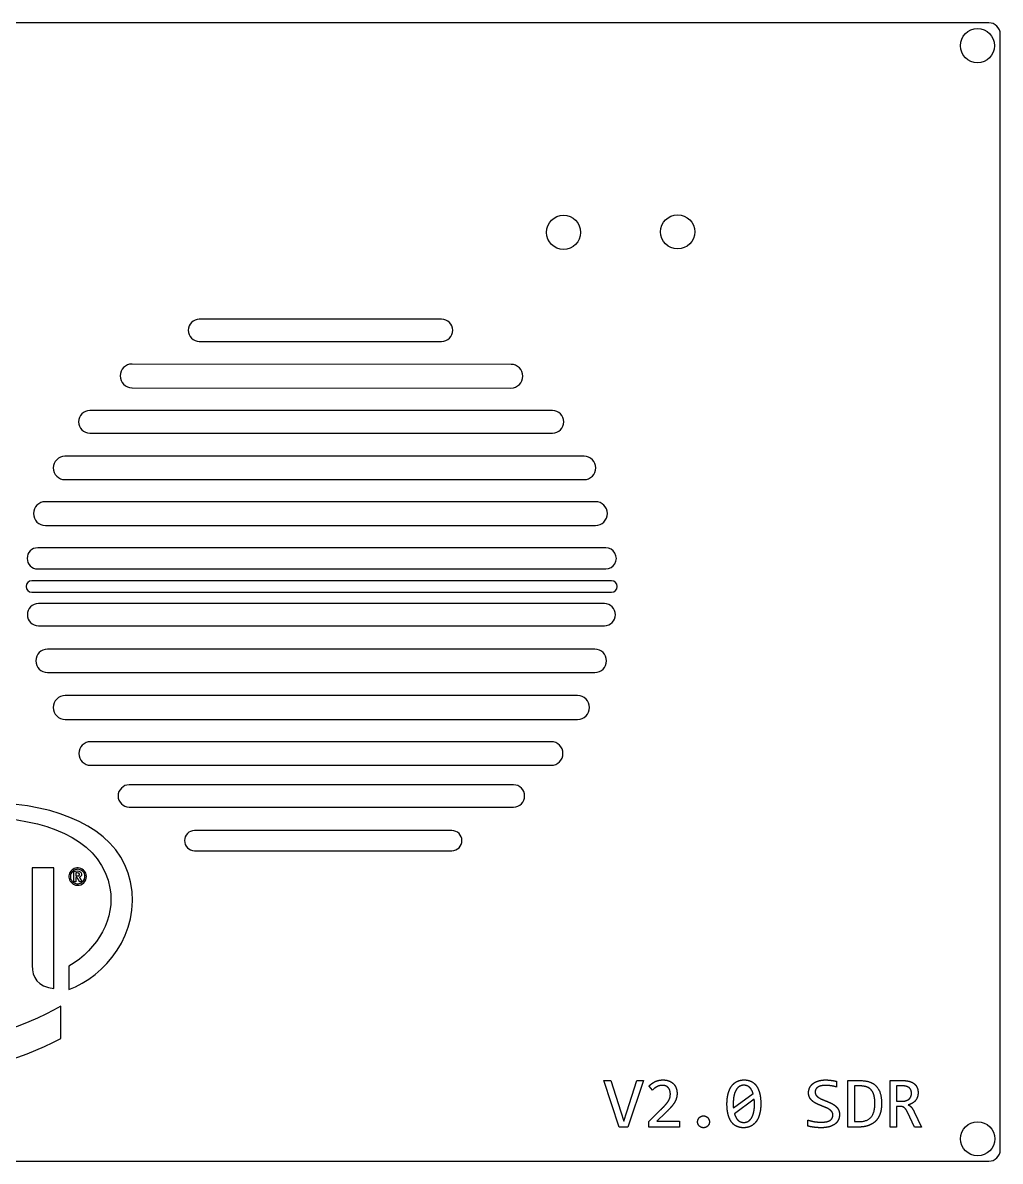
# Model space of a CAD drawing. Header units: millimetres. Extents: x 0 to 310, y 0 to 210.
# Drawn here: x 224.1 to 310, y 110 to 210 of the extents above; entities that cross this region are included whole.
import ezdxf

# ---------------------------------------------------------------- set-up
doc = ezdxf.new("R2010")
doc.units = ezdxf.units.MM
doc.layers.add('Body', color=7, linetype='CONTINUOUS')

msp = doc.modelspace()

# ---------------------------------------------------------------- linework, layer by layer
at = {"layer": 'Body'}
for p, q in [((309, 210), (1, 210)), ((309, 210, 6), (1, 210, 6)), ((309, 210), (1, 210)), ((309, 210, 6), (1, 210, 6)), ((309, 210), (309, 210, 6)), ((309, 210), (309, 210, 6)), ((310, 111), (310, 209)), ((310, 111, 6), (310, 209, 6)), ((310, 111), (310, 209)), ((310, 209), (310, 209, 6)), ((310, 111, 6), (310, 209, 6)), ((310, 209), (310, 209, 6)), ((309.499, 207.988), (309.499, 207.988, 6)), ((309.499, 207.988), (309.499, 207.988, 6)), ((273.126, 191.589), (273.126, 191.589, 6)), ((273.126, 191.589), (273.126, 191.589, 6)), ((283.152, 191.633), (283.152, 191.633, 6)), ((283.152, 191.633), (283.152, 191.633, 6)), ((260.911, 183.96), (239.621, 183.96)), ((260.911, 183.96, 6), (239.621, 183.96, 6)), ((239.621, 183.96), (239.621, 183.96, 6)), ((239.621, 183.96), (239.621, 183.96, 6)), ((260.911, 183.96), (239.621, 183.96)), ((260.911, 183.96, 6), (239.621, 183.96, 6)), ((260.911, 183.96), (260.911, 183.96, 6)), ((260.911, 183.96), (260.911, 183.96, 6)), ((239.621, 182.013), (260.911, 182.013)), ((239.621, 182.013, 6), (260.911, 182.013, 6)), ((239.621, 182.013), (239.621, 182.013, 6)), ((239.621, 182.013), (239.621, 182.013, 6)), ((239.621, 182.013), (260.911, 182.013)), ((239.621, 182.013, 6), (260.911, 182.013, 6)), ((260.911, 182.013), (260.911, 182.013, 6)), ((260.911, 182.013), (260.911, 182.013, 6)), ((267.009, 179.996), (233.706, 180.023)), ((267.009, 179.996, 6), (233.706, 180.023, 6)), ((233.706, 180.023), (233.706, 180.023, 6)), ((233.706, 180.023), (233.706, 180.023, 6)), ((267.009, 179.996), (233.706, 180.023)), ((267.009, 179.996, 6), (233.706, 180.023, 6)), ((267.009, 179.996), (267.009, 179.996, 6)), ((267.009, 179.996), (267.009, 179.996, 6)), ((233.705, 177.945), (267.008, 177.918)), ((233.705, 177.945, 6), (267.008, 177.918, 6)), ((233.705, 177.945), (233.705, 177.945, 6)), ((233.705, 177.945), (233.705, 177.945, 6)), ((233.705, 177.945), (267.008, 177.918)), ((233.705, 177.945, 6), (267.008, 177.918, 6)), ((267.008, 177.918), (267.008, 177.918, 6)), ((267.008, 177.918), (267.008, 177.918, 6)), ((270.655, 175.945), (230.008, 175.945)), ((270.655, 175.945, 6), (230.008, 175.945, 6)), ((230.008, 175.945), (230.008, 175.945, 6)), ((230.008, 175.945), (230.008, 175.945, 6)), ((270.655, 175.945), (230.008, 175.945)), ((270.655, 175.945, 6), (230.008, 175.945, 6)), ((270.655, 175.945), (270.655, 175.945, 6)), ((270.655, 175.945), (270.655, 175.945, 6)), ((230.008, 173.952), (270.655, 173.952)), ((230.008, 173.952, 6), (270.655, 173.952, 6)), ((230.008, 173.952), (230.008, 173.952, 6)), ((230.008, 173.952), (230.008, 173.952, 6)), ((230.008, 173.952), (270.655, 173.952)), ((230.008, 173.952, 6), (270.655, 173.952, 6)), ((270.655, 173.952), (270.655, 173.952, 6)), ((270.655, 173.952), (270.655, 173.952, 6)), ((273.434, 171.922), (227.816, 171.922)), ((273.434, 171.922, 6), (227.816, 171.922, 6)), ((227.816, 171.922), (227.816, 171.922, 6)), ((227.816, 171.922), (227.816, 171.922, 6)), ((273.434, 171.922), (227.816, 171.922)), ((273.434, 171.922, 6), (227.816, 171.922, 6)), ((273.434, 171.922), (273.434, 171.922, 6)), ((273.434, 171.922), (273.434, 171.922, 6)), ((227.816, 169.871), (273.434, 169.871)), ((227.816, 169.871, 6), (273.434, 169.871, 6)), ((227.816, 169.871), (227.816, 169.871, 6)), ((227.816, 169.871), (227.816, 169.871, 6)), ((227.816, 169.871), (273.434, 169.871)), ((227.816, 169.871, 6), (273.434, 169.871, 6)), ((273.434, 169.871), (273.434, 169.871, 6)), ((273.434, 169.871), (273.434, 169.871, 6)), ((274.431, 167.93), (226.092, 167.93)), ((274.431, 167.93, 6), (226.092, 167.93, 6)), ((226.092, 167.93), (226.092, 167.93, 6)), ((226.092, 167.93), (226.092, 167.93, 6)), ((274.431, 167.93), (226.092, 167.93)), ((274.431, 167.93, 6), (226.092, 167.93, 6)), ((274.431, 167.93), (274.431, 167.93, 6)), ((274.431, 167.93), (274.431, 167.93, 6)), ((226.092, 165.843), (274.431, 165.843)), ((226.092, 165.843, 6), (274.431, 165.843, 6)), ((226.092, 165.843), (226.092, 165.843, 6)), ((226.092, 165.843), (226.092, 165.843, 6)), ((226.092, 165.843), (274.431, 165.843)), ((226.092, 165.843, 6), (274.431, 165.843, 6)), ((274.431, 165.843), (274.431, 165.843, 6)), ((274.431, 165.843), (274.431, 165.843, 6)), ((275.34, 163.877), (225.416, 163.879)), ((275.34, 163.877, 6), (225.416, 163.879, 6)), ((225.416, 163.879), (225.416, 163.879, 6)), ((225.416, 163.879), (225.416, 163.879, 6)), ((275.34, 163.877), (225.416, 163.879)), ((275.34, 163.877, 6), (225.416, 163.879, 6)), ((275.34, 163.877), (275.34, 163.877, 6)), ((275.34, 163.877), (275.34, 163.877, 6)), ((225.416, 162.027), (275.34, 162.025)), ((225.416, 162.027, 6), (275.34, 162.025, 6)), ((225.416, 162.027), (225.416, 162.027, 6)), ((225.416, 162.027), (225.416, 162.027, 6)), ((225.416, 162.027), (275.34, 162.025)), ((225.416, 162.027, 6), (275.34, 162.025, 6)), ((275.34, 162.025), (275.34, 162.025, 6)), ((275.34, 162.025), (275.34, 162.025, 6)), ((275.843, 160.984), (224.894, 160.984)), ((275.843, 160.984, 6), (224.894, 160.984, 6)), ((224.894, 160.984), (224.894, 160.984, 6)), ((224.894, 160.984), (224.894, 160.984, 6)), ((275.843, 160.984), (224.894, 160.984)), ((275.843, 160.984, 6), (224.894, 160.984, 6)), ((275.843, 160.984), (275.843, 160.984, 6)), ((275.843, 160.984), (275.843, 160.984, 6)), ((224.894, 159.988), (275.843, 159.988)), ((224.894, 159.988, 6), (275.843, 159.988, 6)), ((224.894, 159.988), (224.894, 159.988, 6)), ((224.894, 159.988), (224.894, 159.988, 6)), ((224.894, 159.988), (275.843, 159.988)), ((224.894, 159.988, 6), (275.843, 159.988, 6)), ((275.843, 159.988), (275.843, 159.988, 6)), ((275.843, 159.988), (275.843, 159.988, 6)), ((275.212, 158.979), (225.489, 158.979)), ((275.212, 158.979, 6), (225.489, 158.979, 6)), ((225.489, 158.979), (225.489, 158.979, 6)), ((225.489, 158.979), (225.489, 158.979, 6)), ((275.212, 158.979), (225.489, 158.979)), ((275.212, 158.979, 6), (225.489, 158.979, 6)), ((275.212, 158.979), (275.212, 158.979, 6)), ((275.212, 158.979), (275.212, 158.979, 6)), ((225.489, 157.025), (275.212, 157.025)), ((225.489, 157.025, 6), (275.212, 157.025, 6)), ((225.489, 157.025), (225.489, 157.025, 6)), ((225.489, 157.025), (225.489, 157.025, 6)), ((225.489, 157.025), (275.212, 157.025)), ((225.489, 157.025, 6), (275.212, 157.025, 6)), ((275.212, 157.025), (275.212, 157.025, 6)), ((275.212, 157.025), (275.212, 157.025, 6)), ((274.375, 154.98), (226.281, 154.98)), ((274.375, 154.98, 6), (226.281, 154.98, 6)), ((226.281, 154.98), (226.281, 154.98, 6)), ((226.281, 154.98), (226.281, 154.98, 6)), ((274.375, 154.98), (226.281, 154.98)), ((274.375, 154.98, 6), (226.281, 154.98, 6)), ((274.375, 154.98), (274.375, 154.98, 6)), ((274.375, 154.98), (274.375, 154.98, 6)), ((226.281, 152.928), (274.375, 152.928)), ((226.281, 152.928, 6), (274.375, 152.928, 6)), ((226.281, 152.928), (226.281, 152.928, 6)), ((226.281, 152.928), (226.281, 152.928, 6)), ((226.281, 152.928), (274.375, 152.928)), ((226.281, 152.928, 6), (274.375, 152.928, 6)), ((274.375, 152.928), (274.375, 152.928, 6)), ((274.375, 152.928), (274.375, 152.928, 6)), ((272.863, 150.901), (227.834, 150.901)), ((272.863, 150.901, 6), (227.834, 150.901, 6)), ((227.834, 150.901), (227.834, 150.901, 6)), ((227.834, 150.901), (227.834, 150.901, 6)), ((272.863, 150.901), (227.834, 150.901)), ((272.863, 150.901, 6), (227.834, 150.901, 6)), ((272.863, 150.901), (272.863, 150.901, 6)), ((272.863, 150.901), (272.863, 150.901, 6)), ((227.834, 148.801), (272.863, 148.801)), ((227.834, 148.801, 6), (272.863, 148.801, 6)), ((227.834, 148.801), (227.834, 148.801, 6)), ((227.834, 148.801), (227.834, 148.801, 6)), ((227.834, 148.801), (272.863, 148.801)), ((227.834, 148.801, 6), (272.863, 148.801, 6)), ((272.863, 148.801), (272.863, 148.801, 6)), ((272.863, 148.801), (272.863, 148.801, 6)), ((270.537, 146.851), (230.066, 146.851)), ((270.537, 146.851, 6), (230.066, 146.851, 6)), ((230.066, 146.851), (230.066, 146.851, 6)), ((230.066, 146.851), (230.066, 146.851, 6)), ((270.537, 146.851), (230.066, 146.851)), ((270.537, 146.851, 6), (230.066, 146.851, 6)), ((270.537, 146.851), (270.537, 146.851, 6)), ((270.537, 146.851), (270.537, 146.851, 6)), ((230.066, 144.779), (270.537, 144.779)), ((230.066, 144.779, 6), (270.537, 144.779, 6)), ((230.066, 144.779), (230.066, 144.779, 6)), ((230.066, 144.779), (230.066, 144.779, 6)), ((230.066, 144.779), (270.537, 144.779)), ((230.066, 144.779, 6), (270.537, 144.779, 6)), ((270.537, 144.779), (270.537, 144.779, 6)), ((270.537, 144.779), (270.537, 144.779, 6)), ((267.229, 143.066), (233.462, 143.066)), ((267.229, 143.066, 6), (233.462, 143.066, 6)), ((233.462, 143.066), (233.462, 143.066, 6)), ((233.462, 143.066), (233.462, 143.066, 6)), ((267.229, 143.066), (233.462, 143.066)), ((267.229, 143.066, 6), (233.462, 143.066, 6)), ((267.229, 143.066), (267.229, 143.066, 6)), ((267.229, 143.066), (267.229, 143.066, 6)), ((233.462, 141.108), (267.229, 141.108)), ((233.462, 141.108, 6), (267.229, 141.108, 6)), ((233.462, 141.108), (233.462, 141.108, 6)), ((233.462, 141.108), (233.462, 141.108, 6)), ((233.462, 141.108), (267.229, 141.108)), ((233.462, 141.108, 6), (267.229, 141.108, 6)), ((267.229, 141.108), (267.229, 141.108, 6)), ((267.229, 141.108), (267.229, 141.108, 6)), ((261.819, 139.043), (239.202, 139.043)), ((261.819, 139.043, 6), (239.202, 139.043, 6)), ((239.202, 139.043), (239.202, 139.043, 6)), ((239.202, 139.043), (239.202, 139.043, 6)), ((261.819, 139.043), (239.202, 139.043)), ((261.819, 139.043, 6), (239.202, 139.043, 6)), ((261.819, 139.043), (261.819, 139.043, 6)), ((261.819, 139.043), (261.819, 139.043, 6)), ((239.202, 137.278), (261.819, 137.278)), ((239.202, 137.278, 6), (261.819, 137.278, 6)), ((239.202, 137.278), (239.202, 137.278, 6)), ((239.202, 137.278), (239.202, 137.278, 6)), ((239.202, 137.278), (261.819, 137.278)), ((239.202, 137.278, 6), (261.819, 137.278, 6)), ((261.819, 137.278), (261.819, 137.278, 6)), ((261.819, 137.278), (261.819, 137.278, 6)), ((275.156, 117.086), (275.784, 117.086)), ((276.513, 112.998), (275.156, 117.086)), ((275.156, 117.086), (275.784, 117.086)), ((276.513, 112.998), (275.156, 117.086)), ((275.784, 117.086), (276.666, 114.33)), ((275.784, 117.086), (276.666, 114.33)), ((277.173, 114.33), (278.058, 117.086)), ((277.173, 114.33), (278.058, 117.086)), ((278.652, 117.086), (277.264, 112.998)), ((278.652, 117.086), (277.264, 112.998)), ((278.058, 117.086), (278.652, 117.086)), ((278.058, 117.086), (278.652, 117.086)), ((295.613, 117.02), (295.613, 116.519)), ((295.613, 117.02), (295.613, 116.519)), ((296.622, 117.086), (297.676, 117.086)), ((296.622, 112.998), (296.622, 117.086)), ((296.622, 117.086), (297.676, 117.086)), ((296.622, 112.998), (296.622, 117.086)), ((300.336, 117.086), (301.43, 117.086)), ((300.336, 112.998), (300.336, 117.086)), ((300.336, 117.086), (301.43, 117.086)), ((300.336, 112.998), (300.336, 117.086)), ((279.442, 116.244), (279.142, 116.604)), ((279.442, 116.244), (279.142, 116.604)), ((297.179, 116.616), (297.179, 113.479)), ((297.657, 116.616), (297.179, 116.616)), ((297.179, 116.616), (297.179, 113.479)), ((297.657, 116.616), (297.179, 116.616)), ((300.892, 116.616), (300.892, 115.265)), ((301.418, 116.616), (300.892, 116.616)), ((300.892, 116.616), (300.892, 115.265)), ((301.418, 116.616), (300.892, 116.616)), ((286.55, 114.677), (288.28, 115.956)), ((286.55, 114.677), (288.28, 115.956)), ((288.383, 115.437), (286.653, 114.152)), ((288.383, 115.437), (286.653, 114.152)), ((300.892, 115.265), (301.343, 115.265)), ((300.892, 115.265), (301.343, 115.265)), ((276.666, 114.33), (276.917, 113.523)), ((276.666, 114.33), (276.917, 113.523)), ((276.917, 113.523), (277.173, 114.33)), ((276.917, 113.523), (277.173, 114.33)), ((279.126, 113.486), (280.183, 114.537)), ((279.126, 113.486), (280.183, 114.537)), ((280.574, 114.239), (279.833, 113.517)), ((280.574, 114.239), (279.833, 113.517)), ((300.892, 114.818), (300.892, 112.998)), ((301.155, 114.818), (300.892, 114.818)), ((300.892, 114.818), (300.892, 112.998)), ((301.155, 114.818), (300.892, 114.818)), ((302.462, 112.998), (301.852, 114.305)), ((302.462, 112.998), (301.852, 114.305)), ((302.444, 114.343), (303.091, 112.998)), ((302.444, 114.343), (303.091, 112.998)), ((279.126, 112.998), (279.126, 113.486)), ((279.126, 112.998), (279.126, 113.486)), ((279.833, 113.517), (281.819, 113.517)), ((279.833, 113.517), (281.819, 113.517)), ((281.819, 113.517), (281.819, 112.998)), ((281.819, 113.517), (281.819, 112.998)), ((293.105, 113.082), (293.105, 113.62)), ((293.105, 113.082), (293.105, 113.62)), ((297.179, 113.479), (297.594, 113.479)), ((297.179, 113.479), (297.594, 113.479)), ((277.264, 112.998), (276.513, 112.998)), ((277.264, 112.998), (276.513, 112.998)), ((281.819, 112.998), (279.126, 112.998)), ((281.819, 112.998), (279.126, 112.998)), ((297.498, 112.998), (296.622, 112.998)), ((297.498, 112.998), (296.622, 112.998)), ((300.892, 112.998), (300.336, 112.998)), ((300.892, 112.998), (300.336, 112.998)), ((303.091, 112.998), (302.462, 112.998)), ((303.091, 112.998), (302.462, 112.998)), ((309.512, 111.971), (309.512, 111.971, 6)), ((309.512, 111.971), (309.512, 111.971, 6)), ((310, 111), (310, 111, 6)), ((310, 111), (310, 111, 6)), ((1, 110), (309, 110)), ((1, 110, 6), (309, 110, 6)), ((1, 110), (309, 110)), ((1, 110, 6), (309, 110, 6)), ((309, 110), (309, 110, 6)), ((309, 110), (309, 110, 6))]:
    msp.add_line(p, q, dxfattribs=at)
for centre in [(307.999, 207.988), (307.999, 207.988), (307.999, 207.988), (307.999, 207.988), (271.626, 191.589), (271.626, 191.589), (271.626, 191.589), (271.626, 191.589), (281.652, 191.633), (281.652, 191.633), (281.652, 191.633), (281.652, 191.633), (308.012, 111.971), (308.012, 111.971), (308.012, 111.971), (308.012, 111.971)]:
    msp.add_circle(centre, 1.5, dxfattribs=at)
for centre, radius, start, end in [((309, 209), 1, 0, 90), ((309, 209, 6), 1, 0, 90), ((309, 209), 1, 0, 90), ((309, 209, 6), 1, 0, 90), ((239.621, 182.986), 0.9738, 90, -90), ((239.621, 182.986, 6), 0.9738, 90, -90), ((239.621, 182.986), 0.9738, 90, -90), ((239.621, 182.986, 6), 0.9738, 90, -90), ((260.911, 182.986), 0.9738, -90, 90), ((260.911, 182.986, 6), 0.9738, -90, 90), ((260.911, 182.986), 0.9738, -90, 90), ((260.911, 182.986, 6), 0.9738, -90, 90), ((233.705, 178.984), 1.0391, 89.9539, -90.0461), ((233.705, 178.984, 6), 1.0391, 89.9539, -90.0461), ((233.705, 178.984), 1.0391, 89.9539, -90.0461), ((233.705, 178.984, 6), 1.0391, 89.9539, -90.0461), ((267.009, 178.957), 1.0391, -90.0461, 89.9539), ((267.009, 178.957, 6), 1.0391, -90.0461, 89.9539), ((267.009, 178.957), 1.0391, -90.0461, 89.9539), ((267.009, 178.957, 6), 1.0391, -90.0461, 89.9539), ((230.008, 174.949), 0.9966, 90, -90), ((230.008, 174.949, 6), 0.9966, 90, -90), ((230.008, 174.949), 0.9966, 90, -90), ((230.008, 174.949, 6), 0.9966, 90, -90), ((270.655, 174.949), 0.9966, -90, 90), ((270.655, 174.949, 6), 0.9966, -90, 90), ((270.655, 174.949), 0.9966, -90, 90), ((270.655, 174.949, 6), 0.9966, -90, 90), ((227.816, 170.896), 1.0254, 90, -90), ((227.816, 170.896, 6), 1.0254, 90, -90), ((227.816, 170.896), 1.0254, 90, -90), ((227.816, 170.896, 6), 1.0254, 90, -90), ((273.434, 170.896), 1.0254, -90, 90), ((273.434, 170.896, 6), 1.0254, -90, 90), ((273.434, 170.896), 1.0254, -90, 90), ((273.434, 170.896, 6), 1.0254, -90, 90), ((226.092, 166.886), 1.0431, 90, -90), ((226.092, 166.886, 6), 1.0431, 90, -90), ((226.092, 166.886), 1.0431, 90, -90), ((226.092, 166.886, 6), 1.0431, 90, -90), ((274.431, 166.886), 1.0431, -90, 90), ((274.431, 166.886, 6), 1.0431, -90, 90), ((274.431, 166.886), 1.0431, -90, 90), ((274.431, 166.886, 6), 1.0431, -90, 90), ((225.416, 162.953), 0.9262, 89.9977, -90.0023), ((225.416, 162.953, 6), 0.9262, 89.9977, -90.0023), ((225.416, 162.953), 0.9262, 89.9977, -90.0023), ((225.416, 162.953, 6), 0.9262, 89.9977, -90.0023), ((275.34, 162.951), 0.9262, -90.0023, 89.9977), ((275.34, 162.951, 6), 0.9262, -90.0023, 89.9977), ((275.34, 162.951), 0.9262, -90.0023, 89.9977), ((275.34, 162.951, 6), 0.9262, -90.0023, 89.9977), ((224.894, 160.486), 0.4978, 90, -90), ((224.894, 160.486, 6), 0.4978, 90, -90), ((224.894, 160.486), 0.4978, 90, -90), ((224.894, 160.486, 6), 0.4978, 90, -90), ((275.843, 160.486), 0.4978, -90, 90), ((275.843, 160.486, 6), 0.4978, -90, 90), ((275.843, 160.486), 0.4978, -90, 90), ((275.843, 160.486, 6), 0.4978, -90, 90), ((225.489, 158.002), 0.9773, 90, -90), ((225.489, 158.002, 6), 0.9773, 90, -90), ((225.489, 158.002), 0.9773, 90, -90), ((225.489, 158.002, 6), 0.9773, 90, -90), ((275.212, 158.002), 0.9773, -90, 90), ((275.212, 158.002, 6), 0.9773, -90, 90), ((275.212, 158.002), 0.9773, -90, 90), ((275.212, 158.002, 6), 0.9773, -90, 90), ((226.281, 153.954), 1.0261, 90, -90), ((226.281, 153.954, 6), 1.0261, 90, -90), ((226.281, 153.954), 1.0261, 90, -90), ((226.281, 153.954, 6), 1.0261, 90, -90), ((274.375, 153.954), 1.0261, -90, 90), ((274.375, 153.954, 6), 1.0261, -90, 90), ((274.375, 153.954), 1.0261, -90, 90), ((274.375, 153.954, 6), 1.0261, -90, 90), ((227.834, 149.851), 1.0502, 90, -90), ((227.834, 149.851, 6), 1.0502, 90, -90), ((227.834, 149.851), 1.0502, 90, -90), ((227.834, 149.851, 6), 1.0502, 90, -90), ((272.863, 149.851), 1.0502, -90, 90), ((272.863, 149.851, 6), 1.0502, -90, 90), ((272.863, 149.851), 1.0502, -90, 90), ((272.863, 149.851, 6), 1.0502, -90, 90), ((230.066, 145.815), 1.036, 90, -90), ((230.066, 145.815, 6), 1.036, 90, -90), ((230.066, 145.815), 1.036, 90, -90), ((230.066, 145.815, 6), 1.036, 90, -90), ((270.537, 145.815), 1.036, -90, 90), ((270.537, 145.815, 6), 1.036, -90, 90), ((270.537, 145.815), 1.036, -90, 90), ((270.537, 145.815, 6), 1.036, -90, 90), ((233.462, 142.087), 0.9791, 90, -90), ((233.462, 142.087, 6), 0.9791, 90, -90), ((233.462, 142.087), 0.9791, 90, -90), ((233.462, 142.087, 6), 0.9791, 90, -90), ((267.229, 142.087), 0.9791, -90, 90), ((267.229, 142.087, 6), 0.9791, -90, 90), ((267.229, 142.087), 0.9791, -90, 90), ((267.229, 142.087, 6), 0.9791, -90, 90), ((239.202, 138.161), 0.8825, 90, -90), ((239.202, 138.161, 6), 0.8825, 90, -90), ((239.202, 138.161), 0.8825, 90, -90), ((239.202, 138.161, 6), 0.8825, 90, -90), ((261.819, 138.161), 0.8825, -90, 90), ((261.819, 138.161, 6), 0.8825, -90, 90), ((261.819, 138.161), 0.8825, -90, 90), ((261.819, 138.161, 6), 0.8825, -90, 90), ((309, 111), 1, -90, 0), ((309, 111), 1, -90, 0), ((309, 111, 6), 1, -90, 0), ((309, 111, 6), 1, -90, 0)]:
    msp.add_arc(centre, radius, start, end, dxfattribs=at)
for points, degree in [([(233.583, 134.531), (231.838, 143.044), (215.311, 143.583), (204.659, 137.099)], 3), ([(233.583, 134.531), (231.838, 143.044), (215.311, 143.583), (204.659, 137.099)], 3), ([(204.659, 136.382), (215.301, 141.852), (230.396, 141.819), (231.771, 133.976)], 3), ([(204.659, 136.382), (215.301, 141.852), (230.396, 141.819), (231.771, 133.976)], 3), ([(226.85, 135.771), (224.924, 135.771)], 1), ([(224.924, 135.771), (224.924, 127.188)], 1), ([(226.85, 135.771), (224.924, 135.771)], 1), ([(224.924, 135.771), (224.924, 127.188)], 1), ([(226.85, 125.167), (226.85, 135.771)], 1), ([(226.85, 125.167), (226.85, 135.771)], 1), ([(228.589, 135.408), (228.586, 135.478), (228.646, 135.483)], 2), ([(228.589, 135.408), (228.586, 135.478), (228.646, 135.483)], 2), ([(228.589, 134.58), (228.589, 135.408)], 1), ([(228.589, 134.58), (228.589, 135.408)], 1), ([(228.646, 135.483), (228.687, 135.489), (228.814, 135.495), (228.881, 135.495)], 3), ([(228.646, 135.483), (228.687, 135.489), (228.814, 135.495), (228.881, 135.495)], 3), ([(228.897, 135.323), (228.782, 135.323)], 1), ([(228.782, 135.323), (228.782, 135.06)], 1), ([(228.782, 135.323), (228.782, 135.06)], 1), ([(228.897, 135.323), (228.782, 135.323)], 1), ([(228.782, 135.06), (228.903, 135.06)], 1), ([(228.782, 135.06), (228.903, 135.06)], 1), ([(228.881, 135.495), (229.12, 135.495), (229.26, 135.424), (229.26, 135.203)], 3), ([(228.881, 135.495), (229.12, 135.495), (229.26, 135.424), (229.26, 135.203)], 3), ([(229.079, 135.203), (229.079, 135.295), (229.021, 135.323), (228.897, 135.323)], 3), ([(229.079, 135.203), (229.079, 135.295), (229.021, 135.323), (228.897, 135.323)], 3), ([(228.903, 135.06), (229.087, 135.059), (229.084, 135.189)], 2), ([(228.903, 135.06), (229.087, 135.059), (229.084, 135.189)], 2), ([(229.084, 135.189), (229.079, 135.203)], 1), ([(229.084, 135.189), (229.079, 135.203)], 1), ([(229.26, 135.203), (229.26, 135.185)], 1), ([(229.26, 135.203), (229.26, 135.185)], 1), ([(228.16, 125.086), (231.301, 126.243), (234.521, 129.969), (233.585, 134.531)], 3), ([(228.16, 125.086), (231.301, 126.243), (234.521, 129.969), (233.585, 134.531)], 3), ([(228.62, 134.545), (228.604, 134.545), (228.587, 134.564), (228.589, 134.58)], 3), ([(228.62, 134.545), (228.604, 134.545), (228.587, 134.564), (228.589, 134.58)], 3), ([(228.749, 134.545), (228.62, 134.545)], 1), ([(228.749, 134.545), (228.62, 134.545)], 1), ([(228.782, 134.58), (228.784, 134.563), (228.766, 134.544), (228.749, 134.545)], 3), ([(228.782, 134.58), (228.784, 134.563), (228.766, 134.544), (228.749, 134.545)], 3), ([(228.782, 134.908), (228.782, 134.58)], 1), ([(228.869, 134.908), (228.782, 134.908)], 1), ([(228.869, 134.908), (228.782, 134.908)], 1), ([(228.782, 134.908), (228.782, 134.58)], 1), ([(228.895, 134.894), (228.884, 134.904), (228.869, 134.908)], 2), ([(228.895, 134.894), (228.884, 134.904), (228.869, 134.908)], 2), ([(229.092, 134.564), (228.895, 134.894)], 1), ([(229.092, 134.564), (228.895, 134.894)], 1), ([(229.088, 134.942), (229.286, 134.598)], 1), ([(229.088, 134.942), (229.286, 134.598)], 1), ([(229.12, 134.545), (229.1, 134.546), (229.092, 134.564)], 2), ([(229.12, 134.545), (229.1, 134.546), (229.092, 134.564)], 2), ([(229.264, 134.545), (229.12, 134.545)], 1), ([(229.264, 134.545), (229.12, 134.545)], 1), ([(229.286, 134.572), (229.287, 134.56), (229.276, 134.547), (229.264, 134.545)], 3), ([(229.286, 134.572), (229.287, 134.56), (229.276, 134.547), (229.264, 134.545)], 3), ([(229.286, 134.598), (229.289, 134.585), (229.286, 134.572)], 2), ([(229.286, 134.598), (229.289, 134.585), (229.286, 134.572)], 2), ([(233.585, 134.531), (233.583, 134.531)], 1), ([(233.585, 134.531), (233.583, 134.531)], 1), ([(231.771, 133.976), (232.232, 131.382), (230.77, 128.681), (228.16, 127.124)], 3), ([(231.771, 133.976), (232.232, 131.382), (230.77, 128.681), (228.16, 127.124)], 3), ([(224.924, 127.188), (224.924, 126.182), (225.41, 125.307), (226.85, 125.167)], 3), ([(224.924, 127.188), (224.924, 126.182), (225.41, 125.307), (226.85, 125.167)], 3), ([(228.16, 127.124), (228.16, 125.086)], 1), ([(228.16, 127.124), (228.16, 125.086)], 1), ([(227.445, 123.62), (224.165, 121.666), (218.74, 120.052), (214.222, 119.633)], 3), ([(227.445, 123.62), (224.165, 121.666), (218.74, 120.052), (214.222, 119.633)], 3), ([(227.445, 120.789), (227.445, 123.62)], 1), ([(227.445, 120.789), (227.445, 123.62)], 1), ([(214.663, 117.142), (218.636, 117.525), (223.831, 118.803), (227.445, 120.789)], 3), ([(214.663, 117.142), (218.636, 117.525), (223.831, 118.803), (227.445, 120.789)], 3), ([(279.675, 116.995), (279.977, 117.142), (280.377, 117.142)], 2), ([(279.675, 116.995), (279.977, 117.142), (280.377, 117.142)], 2), ([(280.377, 117.142), (280.649, 117.142), (280.873, 117.061)], 2), ([(280.377, 117.142), (280.649, 117.142), (280.873, 117.061)], 2), ([(280.873, 117.061), (281.096, 116.979), (281.259, 116.826)], 2), ([(280.873, 117.061), (281.096, 116.979), (281.259, 116.826)], 2), ([(286.841, 116.99), (287.126, 117.142), (287.504, 117.142)], 2), ([(286.841, 116.99), (287.126, 117.142), (287.504, 117.142)], 2), ([(287.504, 117.142), (287.833, 117.142), (288.102, 117.018)], 2), ([(287.504, 117.142), (287.833, 117.142), (288.102, 117.018)], 2), ([(288.102, 117.018), (288.371, 116.895), (288.561, 116.637)], 2), ([(288.102, 117.018), (288.371, 116.895), (288.561, 116.637)], 2), ([(293.515, 116.79), (293.699, 116.948), (293.989, 117.045)], 2), ([(293.515, 116.79), (293.699, 116.948), (293.989, 117.045)], 2), ([(293.989, 117.045), (294.278, 117.142), (294.678, 117.142)], 2), ([(293.989, 117.045), (294.278, 117.142), (294.678, 117.142)], 2), ([(294.678, 117.142), (294.782, 117.142), (294.902, 117.132)], 2), ([(294.678, 117.142), (294.782, 117.142), (294.902, 117.132)], 2), ([(294.902, 117.132), (295.022, 117.123), (295.146, 117.106)], 2), ([(294.902, 117.132), (295.022, 117.123), (295.146, 117.106)], 2), ([(295.146, 117.106), (295.269, 117.089), (295.39, 117.067)], 2), ([(295.146, 117.106), (295.269, 117.089), (295.39, 117.067)], 2), ([(295.39, 117.067), (295.51, 117.045), (295.613, 117.02)], 2), ([(295.39, 117.067), (295.51, 117.045), (295.613, 117.02)], 2), ([(297.676, 117.086), (298.633, 117.086), (299.103, 116.593)], 2), ([(297.676, 117.086), (298.633, 117.086), (299.103, 116.593)], 2), ([(301.43, 117.086), (301.787, 117.086), (302.043, 117.007)], 2), ([(301.43, 117.086), (301.787, 117.086), (302.043, 117.007)], 2), ([(302.043, 117.007), (302.3, 116.929), (302.464, 116.788)], 2), ([(302.043, 117.007), (302.3, 116.929), (302.464, 116.788)], 2), ([(279.142, 116.604), (279.373, 116.848), (279.675, 116.995)], 2), ([(279.142, 116.604), (279.373, 116.848), (279.675, 116.995)], 2), ([(279.833, 116.544), (279.62, 116.429), (279.442, 116.244)], 2), ([(279.833, 116.544), (279.62, 116.429), (279.442, 116.244)], 2), ([(280.305, 116.66), (280.045, 116.66), (279.833, 116.544)], 2), ([(280.305, 116.66), (280.045, 116.66), (279.833, 116.544)], 2), ([(280.627, 116.601), (280.493, 116.66), (280.305, 116.66)], 2), ([(280.627, 116.601), (280.493, 116.66), (280.305, 116.66)], 2), ([(280.846, 116.438), (280.762, 116.541), (280.627, 116.601)], 2), ([(280.846, 116.438), (280.762, 116.541), (280.627, 116.601)], 2), ([(280.971, 116.199), (280.931, 116.335), (280.846, 116.438)], 2), ([(280.971, 116.199), (280.931, 116.335), (280.846, 116.438)], 2), ([(281.012, 115.913), (281.012, 116.063), (280.971, 116.199)], 2), ([(281.012, 115.913), (281.012, 116.063), (280.971, 116.199)], 2), ([(281.259, 116.826), (281.422, 116.673), (281.511, 116.451)], 2), ([(281.259, 116.826), (281.422, 116.673), (281.511, 116.451)], 2), ([(281.511, 116.451), (281.6, 116.229), (281.6, 115.95)], 2), ([(281.511, 116.451), (281.6, 116.229), (281.6, 115.95)], 2), ([(286.083, 115.897), (286.178, 116.285), (286.367, 116.562)], 2), ([(286.083, 115.897), (286.178, 116.285), (286.367, 116.562)], 2), ([(286.367, 116.562), (286.557, 116.838), (286.841, 116.99)], 2), ([(286.367, 116.562), (286.557, 116.838), (286.841, 116.99)], 2), ([(286.791, 116.264), (286.669, 116.06), (286.603, 115.758)], 2), ([(286.791, 116.264), (286.669, 116.06), (286.603, 115.758)], 2), ([(287.087, 116.573), (286.913, 116.469), (286.791, 116.264)], 2), ([(287.087, 116.573), (286.913, 116.469), (286.791, 116.264)], 2), ([(287.473, 116.676), (287.26, 116.676), (287.087, 116.573)], 2), ([(287.473, 116.676), (287.26, 116.676), (287.087, 116.573)], 2), ([(287.761, 116.623), (287.632, 116.676), (287.473, 116.676)], 2), ([(287.761, 116.623), (287.632, 116.676), (287.473, 116.676)], 2), ([(287.989, 116.474), (287.889, 116.569), (287.761, 116.623)], 2), ([(287.989, 116.474), (287.889, 116.569), (287.761, 116.623)], 2), ([(288.161, 116.247), (288.089, 116.379), (287.989, 116.474)], 2), ([(288.161, 116.247), (288.089, 116.379), (287.989, 116.474)], 2), ([(288.28, 115.956), (288.233, 116.116), (288.161, 116.247)], 2), ([(288.28, 115.956), (288.233, 116.116), (288.161, 116.247)], 2), ([(288.561, 116.637), (288.752, 116.379), (288.855, 115.981)], 2), ([(288.561, 116.637), (288.752, 116.379), (288.855, 115.981)], 2), ([(293.155, 116.016), (293.155, 116.225), (293.243, 116.429)], 2), ([(293.155, 116.016), (293.155, 116.225), (293.243, 116.429)], 2), ([(293.247, 115.6), (293.155, 115.775), (293.155, 116.016)], 2), ([(293.247, 115.6), (293.155, 115.775), (293.155, 116.016)], 2), ([(293.243, 116.429), (293.33, 116.632), (293.515, 116.79)], 2), ([(293.243, 116.429), (293.33, 116.632), (293.515, 116.79)], 2), ([(293.962, 116.501), (293.737, 116.341), (293.737, 116.072)], 2), ([(293.962, 116.501), (293.737, 116.341), (293.737, 116.072)], 2), ([(293.737, 116.072), (293.737, 115.906), (293.829, 115.788)], 2), ([(293.737, 116.072), (293.737, 115.906), (293.829, 115.788)], 2), ([(294.666, 116.66), (294.187, 116.66), (293.962, 116.501)], 2), ([(294.666, 116.66), (294.187, 116.66), (293.962, 116.501)], 2), ([(295.132, 116.624), (294.891, 116.66), (294.666, 116.66)], 2), ([(295.132, 116.624), (294.891, 116.66), (294.666, 116.66)], 2), ([(295.613, 116.519), (295.373, 116.588), (295.132, 116.624)], 2), ([(295.613, 116.519), (295.373, 116.588), (295.132, 116.624)], 2), ([(298.245, 116.533), (297.995, 116.616), (297.657, 116.616)], 2), ([(298.245, 116.533), (297.995, 116.616), (297.657, 116.616)], 2), ([(298.661, 116.266), (298.495, 116.451), (298.245, 116.533)], 2), ([(298.661, 116.266), (298.495, 116.451), (298.245, 116.533)], 2), ([(298.908, 115.781), (298.827, 116.082), (298.661, 116.266)], 2), ([(298.908, 115.781), (298.827, 116.082), (298.661, 116.266)], 2), ([(299.103, 116.593), (299.574, 116.1), (299.574, 115.087)], 2), ([(299.103, 116.593), (299.574, 116.1), (299.574, 115.087)], 2), ([(301.995, 116.454), (301.79, 116.616), (301.418, 116.616)], 2), ([(301.995, 116.454), (301.79, 116.616), (301.418, 116.616)], 2), ([(302.2, 115.963), (302.2, 116.291), (301.995, 116.454)], 2), ([(302.2, 115.963), (302.2, 116.291), (301.995, 116.454)], 2), ([(302.464, 116.788), (302.628, 116.648), (302.705, 116.449)], 2), ([(302.464, 116.788), (302.628, 116.648), (302.705, 116.449)], 2), ([(302.705, 116.449), (302.781, 116.25), (302.781, 116.01)], 2), ([(302.705, 116.449), (302.781, 116.25), (302.781, 116.01)], 2), ([(302.781, 116.01), (302.781, 115.819), (302.725, 115.648)], 2), ([(302.781, 116.01), (302.781, 115.819), (302.725, 115.648)], 2), ([(280.605, 114.981), (280.768, 115.168), (280.859, 115.323)], 2), ([(280.605, 114.981), (280.768, 115.168), (280.859, 115.323)], 2), ([(280.859, 115.323), (280.949, 115.478), (280.981, 115.616)], 2), ([(280.859, 115.323), (280.949, 115.478), (280.981, 115.616)], 2), ([(280.981, 115.616), (281.012, 115.753), (281.012, 115.913)], 2), ([(280.981, 115.616), (281.012, 115.753), (281.012, 115.913)], 2), ([(281.348, 115.117), (281.221, 114.918), (281.029, 114.705)], 2), ([(281.348, 115.117), (281.221, 114.918), (281.029, 114.705)], 2), ([(281.537, 115.515), (281.475, 115.315), (281.348, 115.117)], 2), ([(281.537, 115.515), (281.475, 115.315), (281.348, 115.117)], 2), ([(281.6, 115.95), (281.6, 115.716), (281.537, 115.515)], 2), ([(281.6, 115.95), (281.6, 115.716), (281.537, 115.515)], 2), ([(285.987, 115.04), (285.987, 115.509), (286.083, 115.897)], 2), ([(285.987, 115.04), (285.987, 115.509), (286.083, 115.897)], 2), ([(286.091, 114.099), (285.987, 114.496), (285.987, 115.04)], 2), ([(286.091, 114.099), (285.987, 114.496), (285.987, 115.04)], 2), ([(286.603, 115.758), (286.538, 115.456), (286.538, 115.059)], 2), ([(286.603, 115.758), (286.538, 115.456), (286.538, 115.059)], 2), ([(286.538, 115.059), (286.539, 114.865)], 1), ([(286.538, 115.059), (286.539, 114.865)], 1), ([(288.342, 114.322), (288.408, 114.624), (288.408, 115.021)], 2), ([(288.342, 114.322), (288.408, 114.624), (288.408, 115.021)], 2), ([(288.4, 115.232), (288.392, 115.337), (288.383, 115.437)], 2), ([(288.4, 115.232), (288.392, 115.337), (288.383, 115.437)], 2), ([(288.408, 115.021), (288.408, 115.128), (288.4, 115.232)], 2), ([(288.408, 115.021), (288.408, 115.128), (288.4, 115.232)], 2), ([(288.855, 115.981), (288.959, 115.584), (288.959, 115.04)], 2), ([(288.855, 115.981), (288.959, 115.584), (288.959, 115.04)], 2), ([(288.959, 115.04), (288.959, 114.571), (288.865, 114.185)], 2), ([(288.959, 115.04), (288.959, 114.571), (288.865, 114.185)], 2), ([(293.49, 115.295), (293.34, 115.425), (293.247, 115.6)], 2), ([(293.49, 115.295), (293.34, 115.425), (293.247, 115.6)], 2), ([(293.832, 115.07), (293.64, 115.165), (293.49, 115.295)], 2), ([(293.832, 115.07), (293.64, 115.165), (293.49, 115.295)], 2), ([(293.829, 115.788), (293.921, 115.669), (294.072, 115.575)], 2), ([(293.829, 115.788), (293.921, 115.669), (294.072, 115.575)], 2), ([(294.225, 114.893), (294.025, 114.974), (293.832, 115.07)], 2), ([(294.225, 114.893), (294.025, 114.974), (293.832, 115.07)], 2), ([(294.072, 115.575), (294.222, 115.481), (294.414, 115.404)], 2), ([(294.072, 115.575), (294.222, 115.481), (294.414, 115.404)], 2), ([(294.414, 115.404), (294.606, 115.328), (294.807, 115.247)], 2), ([(294.414, 115.404), (294.606, 115.328), (294.807, 115.247)], 2), ([(294.807, 115.247), (295.007, 115.165), (295.199, 115.068)], 2), ([(294.807, 115.247), (295.007, 115.165), (295.199, 115.068)], 2), ([(295.199, 115.068), (295.391, 114.971), (295.542, 114.838)], 2), ([(295.199, 115.068), (295.391, 114.971), (295.542, 114.838)], 2), ([(297.594, 113.479), (298.989, 113.479), (298.989, 115.046)], 2), ([(297.594, 113.479), (298.989, 113.479), (298.989, 115.046)], 2), ([(298.989, 115.046), (298.989, 115.481), (298.908, 115.781)], 2), ([(298.989, 115.046), (298.989, 115.481), (298.908, 115.781)], 2), ([(299.574, 115.087), (299.574, 114.793), (299.529, 114.524)], 2), ([(299.574, 115.087), (299.574, 114.793), (299.529, 114.524)], 2), ([(301.343, 115.265), (301.54, 115.265), (301.697, 115.311)], 2), ([(301.343, 115.265), (301.54, 115.265), (301.697, 115.311)], 2), ([(301.697, 115.311), (301.856, 115.356), (301.966, 115.445)], 2), ([(301.697, 115.311), (301.856, 115.356), (301.966, 115.445)], 2), ([(302.282, 115.098), (302.118, 114.996), (301.906, 114.946)], 2), ([(302.282, 115.098), (302.118, 114.996), (301.906, 114.946)], 2), ([(301.966, 115.445), (302.078, 115.534), (302.138, 115.664)], 2), ([(301.966, 115.445), (302.078, 115.534), (302.138, 115.664)], 2), ([(302.138, 115.664), (302.2, 115.794), (302.2, 115.963)], 2), ([(302.138, 115.664), (302.2, 115.794), (302.2, 115.963)], 2), ([(302.558, 115.339), (302.447, 115.2), (302.282, 115.098)], 2), ([(302.558, 115.339), (302.447, 115.2), (302.282, 115.098)], 2), ([(302.725, 115.648), (302.669, 115.478), (302.558, 115.339)], 2), ([(302.725, 115.648), (302.669, 115.478), (302.558, 115.339)], 2), ([(280.183, 114.537), (280.443, 114.793), (280.605, 114.981)], 2), ([(280.183, 114.537), (280.443, 114.793), (280.605, 114.981)], 2), ([(281.029, 114.705), (280.837, 114.493), (280.574, 114.239)], 2), ([(281.029, 114.705), (280.837, 114.493), (280.574, 114.239)], 2), ([(286.385, 113.445), (286.194, 113.701), (286.091, 114.099)], 2), ([(286.385, 113.445), (286.194, 113.701), (286.091, 114.099)], 2), ([(286.539, 114.865), (286.541, 114.768), (286.55, 114.677)], 2), ([(286.539, 114.865), (286.541, 114.768), (286.55, 114.677)], 2), ([(286.653, 114.152), (286.7, 113.989), (286.772, 113.852)], 2), ([(286.653, 114.152), (286.7, 113.989), (286.772, 113.852)], 2), ([(288.155, 113.817), (288.277, 114.02), (288.342, 114.322)], 2), ([(288.155, 113.817), (288.277, 114.02), (288.342, 114.322)], 2), ([(288.865, 114.185), (288.771, 113.798), (288.58, 113.522)], 2), ([(288.865, 114.185), (288.771, 113.798), (288.58, 113.522)], 2), ([(294.617, 114.735), (294.425, 114.812), (294.225, 114.893)], 2), ([(294.617, 114.735), (294.425, 114.812), (294.225, 114.893)], 2), ([(294.96, 114.566), (294.81, 114.659), (294.617, 114.735)], 2), ([(294.96, 114.566), (294.81, 114.659), (294.617, 114.735)], 2), ([(295.202, 114.357), (295.11, 114.474), (294.96, 114.566)], 2), ([(295.202, 114.357), (295.11, 114.474), (294.96, 114.566)], 2), ([(295.294, 114.074), (295.294, 114.239), (295.202, 114.357)], 2), ([(295.294, 114.074), (295.294, 114.239), (295.202, 114.357)], 2), ([(295.24, 113.802), (295.294, 113.92), (295.294, 114.074)], 2), ([(295.24, 113.802), (295.294, 113.92), (295.294, 114.074)], 2), ([(295.542, 114.838), (295.692, 114.705), (295.784, 114.527)], 2), ([(295.542, 114.838), (295.692, 114.705), (295.784, 114.527)], 2), ([(295.876, 114.105), (295.876, 113.814), (295.757, 113.595)], 2), ([(295.876, 114.105), (295.876, 113.814), (295.757, 113.595)], 2), ([(295.784, 114.527), (295.876, 114.349), (295.876, 114.105)], 2), ([(295.784, 114.527), (295.876, 114.349), (295.876, 114.105)], 2), ([(299.383, 114.024), (299.283, 113.792), (299.124, 113.603)], 2), ([(299.383, 114.024), (299.283, 113.792), (299.124, 113.603)], 2), ([(299.529, 114.524), (299.484, 114.255), (299.383, 114.024)], 2), ([(299.529, 114.524), (299.484, 114.255), (299.383, 114.024)], 2), ([(301.375, 114.793), (301.277, 114.818), (301.155, 114.818)], 2), ([(301.375, 114.793), (301.277, 114.818), (301.155, 114.818)], 2), ([(301.557, 114.71), (301.474, 114.768), (301.375, 114.793)], 2), ([(301.557, 114.71), (301.474, 114.768), (301.375, 114.793)], 2), ([(301.712, 114.554), (301.64, 114.652), (301.557, 114.71)], 2), ([(301.712, 114.554), (301.64, 114.652), (301.557, 114.71)], 2), ([(301.852, 114.305), (301.784, 114.455), (301.712, 114.554)], 2), ([(301.852, 114.305), (301.784, 114.455), (301.712, 114.554)], 2), ([(301.906, 114.946), (302.078, 114.887), (302.198, 114.738)], 2), ([(301.906, 114.946), (302.078, 114.887), (302.198, 114.738)], 2), ([(302.198, 114.738), (302.318, 114.59), (302.444, 114.343)], 2), ([(302.198, 114.738), (302.318, 114.59), (302.444, 114.343)], 2), ([(283.406, 113.458), (283.406, 113.567), (283.446, 113.662)], 2), ([(283.406, 113.458), (283.406, 113.567), (283.446, 113.662)], 2), ([(283.446, 113.257), (283.406, 113.351), (283.406, 113.458)], 2), ([(283.446, 113.257), (283.406, 113.351), (283.406, 113.458)], 2), ([(283.446, 113.662), (283.487, 113.758), (283.557, 113.83)], 2), ([(283.446, 113.662), (283.487, 113.758), (283.557, 113.83)], 2), ([(283.557, 113.093), (283.487, 113.164), (283.446, 113.257)], 2), ([(283.557, 113.093), (283.487, 113.164), (283.446, 113.257)], 2), ([(283.557, 113.83), (283.628, 113.902), (283.722, 113.942)], 2), ([(283.557, 113.83), (283.628, 113.902), (283.722, 113.942)], 2), ([(283.722, 112.982), (283.628, 113.023), (283.557, 113.093)], 2), ([(283.722, 112.982), (283.628, 113.023), (283.557, 113.093)], 2), ([(283.722, 113.942), (283.816, 113.983), (283.925, 113.983)], 2), ([(283.722, 113.942), (283.816, 113.983), (283.925, 113.983)], 2), ([(283.925, 113.983), (284.031, 113.983), (284.127, 113.942)], 2), ([(283.925, 113.983), (284.031, 113.983), (284.127, 113.942)], 2), ([(284.127, 113.942), (284.222, 113.902), (284.292, 113.83)], 2), ([(284.127, 113.942), (284.222, 113.902), (284.292, 113.83)], 2), ([(284.292, 113.093), (284.222, 113.023), (284.127, 112.982)], 2), ([(284.292, 113.093), (284.222, 113.023), (284.127, 112.982)], 2), ([(284.292, 113.83), (284.363, 113.758), (284.403, 113.662)], 2), ([(284.292, 113.83), (284.363, 113.758), (284.403, 113.662)], 2), ([(284.403, 113.257), (284.363, 113.164), (284.292, 113.093)], 2), ([(284.403, 113.257), (284.363, 113.164), (284.292, 113.093)], 2), ([(284.403, 113.662), (284.444, 113.567), (284.444, 113.458)], 2), ([(284.403, 113.662), (284.444, 113.567), (284.444, 113.458)], 2), ([(284.444, 113.458), (284.444, 113.351), (284.403, 113.257)], 2), ([(284.444, 113.458), (284.444, 113.351), (284.403, 113.257)], 2), ([(286.844, 113.065), (286.575, 113.189), (286.385, 113.445)], 2), ([(286.844, 113.065), (286.575, 113.189), (286.385, 113.445)], 2), ([(286.772, 113.852), (286.844, 113.714), (286.946, 113.615)], 2), ([(286.772, 113.852), (286.844, 113.714), (286.946, 113.615)], 2), ([(287.442, 112.941), (287.113, 112.941), (286.844, 113.065)], 2), ([(287.442, 112.941), (287.113, 112.941), (286.844, 113.065)], 2), ([(286.946, 113.615), (287.048, 113.517), (287.177, 113.462)], 2), ([(286.946, 113.615), (287.048, 113.517), (287.177, 113.462)], 2), ([(287.177, 113.462), (287.307, 113.407), (287.473, 113.407)], 2), ([(287.177, 113.462), (287.307, 113.407), (287.473, 113.407)], 2), ([(288.106, 113.093), (287.823, 112.941), (287.442, 112.941)], 2), ([(288.106, 113.093), (287.823, 112.941), (287.442, 112.941)], 2), ([(287.473, 113.407), (287.686, 113.407), (287.859, 113.511)], 2), ([(287.473, 113.407), (287.686, 113.407), (287.859, 113.511)], 2), ([(287.859, 113.511), (288.033, 113.614), (288.155, 113.817)], 2), ([(287.859, 113.511), (288.033, 113.614), (288.155, 113.817)], 2), ([(288.58, 113.522), (288.389, 113.245), (288.106, 113.093)], 2), ([(288.58, 113.522), (288.389, 113.245), (288.106, 113.093)], 2), ([(293.105, 113.62), (293.34, 113.533), (293.632, 113.483)], 2), ([(293.105, 113.62), (293.34, 113.533), (293.632, 113.483)], 2), ([(293.343, 113.029), (293.211, 113.054), (293.105, 113.082)], 2), ([(293.343, 113.029), (293.211, 113.054), (293.105, 113.082)], 2), ([(293.623, 112.985), (293.474, 113.004), (293.343, 113.029)], 2), ([(293.623, 112.985), (293.474, 113.004), (293.343, 113.029)], 2), ([(293.632, 113.483), (293.925, 113.432), (294.297, 113.432)], 2), ([(293.632, 113.483), (293.925, 113.432), (294.297, 113.432)], 2), ([(294.914, 113.013), (294.616, 112.941), (294.256, 112.941)], 2), ([(294.914, 113.013), (294.616, 112.941), (294.256, 112.941)], 2), ([(294.297, 113.432), (294.566, 113.432), (294.755, 113.475)], 2), ([(294.297, 113.432), (294.566, 113.432), (294.755, 113.475)], 2), ([(294.755, 113.475), (294.944, 113.517), (295.064, 113.6)], 2), ([(294.755, 113.475), (294.944, 113.517), (295.064, 113.6)], 2), ([(295.426, 113.231), (295.213, 113.085), (294.914, 113.013)], 2), ([(295.426, 113.231), (295.213, 113.085), (294.914, 113.013)], 2), ([(295.064, 113.6), (295.185, 113.683), (295.24, 113.802)], 2), ([(295.064, 113.6), (295.185, 113.683), (295.24, 113.802)], 2), ([(295.757, 113.595), (295.638, 113.376), (295.426, 113.231)], 2), ([(295.757, 113.595), (295.638, 113.376), (295.426, 113.231)], 2), ([(298.195, 113.071), (297.888, 112.998), (297.498, 112.998)], 2), ([(298.195, 113.071), (297.888, 112.998), (297.498, 112.998)], 2), ([(298.733, 113.279), (298.501, 113.145), (298.195, 113.071)], 2), ([(298.733, 113.279), (298.501, 113.145), (298.195, 113.071)], 2), ([(299.124, 113.603), (298.964, 113.414), (298.733, 113.279)], 2), ([(299.124, 113.603), (298.964, 113.414), (298.733, 113.279)], 2), ([(283.925, 112.941), (283.816, 112.941), (283.722, 112.982)], 2), ([(283.925, 112.941), (283.816, 112.941), (283.722, 112.982)], 2), ([(284.127, 112.982), (284.031, 112.941), (283.925, 112.941)], 2), ([(284.127, 112.982), (284.031, 112.941), (283.925, 112.941)], 2), ([(293.932, 112.954), (293.771, 112.966), (293.623, 112.985)], 2), ([(293.932, 112.954), (293.771, 112.966), (293.623, 112.985)], 2), ([(294.256, 112.941), (294.093, 112.941), (293.932, 112.954)], 2), ([(294.256, 112.941), (294.093, 112.941), (293.932, 112.954)], 2)]:
    msp.add_open_spline(points, degree=degree, dxfattribs=at)
for points, knots in [([(229.693, 135.005), (229.693, 135.122), (229.665, 135.262), (229.587, 135.394), (229.51, 135.527), (229.379, 135.648), (229.22, 135.713), (229.062, 135.78), (228.884, 135.787), (228.736, 135.747), (228.587, 135.709), (228.468, 135.631), (228.385, 135.548), (228.302, 135.465), (228.223, 135.347), (228.184, 135.197), (228.145, 135.049), (228.152, 134.871), (228.218, 134.713), (228.282, 134.554), (228.403, 134.423), (228.535, 134.346), (228.668, 134.267), (228.807, 134.239), (228.924, 134.238)], [0.0000033, 0.0000033, 0.0000033, 0.0000033, 0.588729, 0.588729, 0.588729, 1.17746, 1.17746, 1.17746, 1.76618, 1.76618, 1.76618, 2.35491, 2.35491, 2.35491, 2.94363, 2.94363, 2.94363, 3.53236, 3.53236, 3.53236, 4.12109, 4.12109, 4.12109, 4.70981, 4.70981, 4.70981, 4.70981]), ([(229.693, 135.005), (229.693, 135.122), (229.665, 135.262), (229.587, 135.394), (229.51, 135.527), (229.379, 135.648), (229.22, 135.713), (229.062, 135.78), (228.884, 135.787), (228.736, 135.747), (228.587, 135.709), (228.468, 135.631), (228.385, 135.548), (228.302, 135.465), (228.223, 135.347), (228.184, 135.197), (228.145, 135.049), (228.152, 134.871), (228.218, 134.713), (228.282, 134.554), (228.403, 134.423), (228.535, 134.346), (228.668, 134.267), (228.807, 134.239), (228.924, 134.238)], [0.0000033, 0.0000033, 0.0000033, 0.0000033, 0.588729, 0.588729, 0.588729, 1.17746, 1.17746, 1.17746, 1.76618, 1.76618, 1.76618, 2.35491, 2.35491, 2.35491, 2.94363, 2.94363, 2.94363, 3.53236, 3.53236, 3.53236, 4.12109, 4.12109, 4.12109, 4.70981, 4.70981, 4.70981, 4.70981]), ([(228.924, 135.643), (228.827, 135.643), (228.711, 135.619), (228.601, 135.554), (228.49, 135.489), (228.39, 135.38), (228.336, 135.248), (228.281, 135.116), (228.276, 134.968), (228.309, 134.845), (228.341, 134.72), (228.407, 134.622), (228.476, 134.553), (228.545, 134.484), (228.644, 134.419), (228.768, 134.387), (228.891, 134.354), (229.04, 134.36), (229.171, 134.416), (229.303, 134.47), (229.412, 134.57), (229.476, 134.681), (229.541, 134.791), (229.565, 134.907), (229.565, 135.005)], [1.57389, 1.57389, 1.57389, 1.57389, 2.16255, 2.16255, 2.16255, 2.75121, 2.75121, 2.75121, 3.33988, 3.33988, 3.33988, 3.92854, 3.92854, 3.92854, 4.5172, 4.5172, 4.5172, 5.10586, 5.10586, 5.10586, 5.69452, 5.69452, 5.69452, 6.28318, 6.28318, 6.28318, 6.28318]), ([(228.924, 135.643), (228.827, 135.643), (228.711, 135.619), (228.601, 135.554), (228.49, 135.489), (228.39, 135.38), (228.336, 135.248), (228.281, 135.116), (228.276, 134.968), (228.309, 134.845), (228.341, 134.72), (228.407, 134.622), (228.476, 134.553), (228.545, 134.484), (228.644, 134.419), (228.768, 134.387), (228.891, 134.354), (229.04, 134.36), (229.171, 134.416), (229.303, 134.47), (229.412, 134.57), (229.476, 134.681), (229.541, 134.791), (229.565, 134.907), (229.565, 135.005)], [1.57389, 1.57389, 1.57389, 1.57389, 2.16255, 2.16255, 2.16255, 2.75121, 2.75121, 2.75121, 3.33988, 3.33988, 3.33988, 3.92854, 3.92854, 3.92854, 4.5172, 4.5172, 4.5172, 5.10586, 5.10586, 5.10586, 5.69452, 5.69452, 5.69452, 6.28318, 6.28318, 6.28318, 6.28318]), ([(229.565, 135.005), (229.565, 135.155), (229.502, 135.331), (229.375, 135.455), (229.251, 135.582), (229.074, 135.644), (228.924, 135.643)], [0, 0, 0, 0, 0.77776, 0.77776, 0.77776, 1.55552, 1.55552, 1.55552, 1.55552]), ([(229.565, 135.005), (229.565, 135.155), (229.502, 135.331), (229.375, 135.455), (229.251, 135.582), (229.074, 135.644), (228.924, 135.643)], [0, 0, 0, 0, 0.77776, 0.77776, 0.77776, 1.55552, 1.55552, 1.55552, 1.55552]), ([(228.924, 134.238), (229.104, 134.235), (229.318, 134.308), (229.469, 134.461), (229.622, 134.611), (229.696, 134.825), (229.693, 135.005)], [4.69939, 4.69939, 4.69939, 4.69939, 5.49129, 5.49129, 5.49129, 6.28319, 6.28319, 6.28319, 6.28319]), ([(228.924, 134.238), (229.104, 134.235), (229.318, 134.308), (229.469, 134.461), (229.622, 134.611), (229.696, 134.825), (229.693, 135.005)], [4.69939, 4.69939, 4.69939, 4.69939, 5.49129, 5.49129, 5.49129, 6.28319, 6.28319, 6.28319, 6.28319]), ([(229.26, 135.185), (229.265, 135.136), (229.252, 135.078), (229.219, 135.032), (229.187, 134.985), (229.136, 134.953), (229.088, 134.942)], [0, 0, 0, 0, 0.706782, 0.706782, 0.706782, 1.41356, 1.41356, 1.41356, 1.41356]), ([(229.26, 135.185), (229.265, 135.136), (229.252, 135.078), (229.219, 135.032), (229.187, 134.985), (229.136, 134.953), (229.088, 134.942)], [0, 0, 0, 0, 0.706782, 0.706782, 0.706782, 1.41356, 1.41356, 1.41356, 1.41356])]:
    msp.add_open_spline(points, degree=3, knots=knots, dxfattribs=at)

doc.saveas('drawing.dxf')
